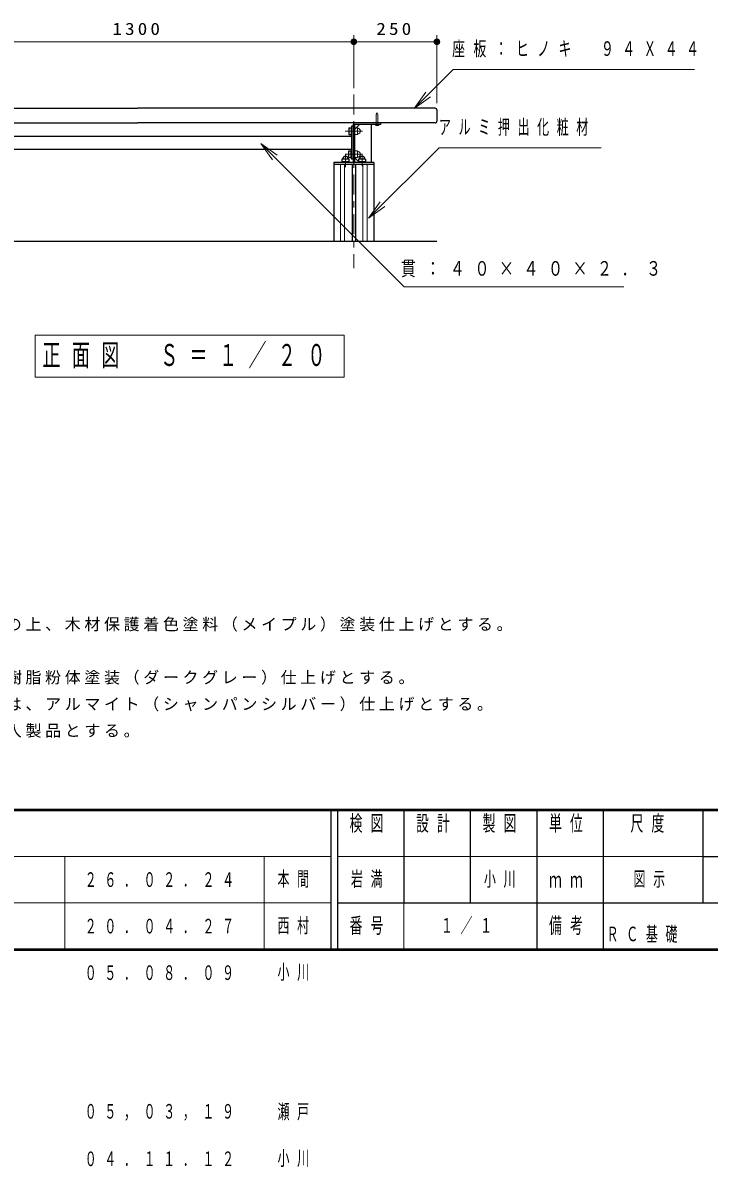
# Model space of a CAD drawing. Units: millimetres on the paper, scale 1:20. Extents: x -365 to 10, y -38 to 257.
# Drawn here: x -284.8 to -181.6, y -32.7 to 139.4 of the extents above; entities that cross this region are included whole.
import ezdxf

# ---------------------------------------------------------------- set-up
doc = ezdxf.new("R2010")
doc.units = ezdxf.units.MM
doc.linetypes.add('USER1', pattern=[4.5, 2.5, -2])
doc.linetypes.add('USER2', pattern=[6, 3, -1, 1, -1])
doc.layers.add('LY_1', color=7, linetype='Continuous', lineweight=25)
doc.layers.add('LY_2', color=7, linetype='Continuous', lineweight=13)
doc.styles.add('ＭＳ ゴシック', font='')
doc.styles.get('ＭＳ ゴシック').set_extended_font_data('MS Gothic')

# ---------------------------------------------------------------- blocks, each defined once
blk = doc.blocks.new('filled_dot')
at = {"color": 0, "linetype": 'Continuous', "lineweight": -2, "const_width": 1.25}
blk.add_lwpolyline([(-0.625, 0, 1), (0.625, 0, 1)], format="xyb", close=True, dxfattribs=at)

msp = doc.modelspace()

# ---------------------------------------------------------------- linework, layer by layer
at = {"layer": 'LY_1', "lineweight": 13}
for p, q in [((-300.027, 136.539), (-235.027, 136.539)), ((-235.027, 129.539), (-235.027, 137.539)), ((-235.027, 136.539), (-222.527, 136.539)), ((-222.527, 127.289), (-222.527, 137.539)), ((-225.942, 126.503), (-224.175, 128.978)), ((-225.942, 126.503), (-223.821, 128.625)), ((-223.468, 128.271), (-225.942, 126.503)), ((-249.009, 121.257), (-246.888, 119.136)), ((-249.009, 121.257), (-246.534, 119.489)), ((-247.241, 118.782), (-249.009, 121.257)), ((-237.027, 118.089), (-237.027, 106.539)), ((-236.412, 118.089), (-236.412, 106.539)), ((-233.643, 118.089), (-233.643, 106.539)), ((-233.027, 118.089), (-233.027, 106.539)), ((-232.808, 110), (-231.04, 112.475)), ((-232.808, 110), (-230.687, 112.121)), ((-230.333, 111.768), (-232.808, 110)), ((-236.467, 92.386), (-282.967, 92.386)), ((-282.967, 92.386), (-282.967, 86.086)), ((-236.467, 86.086), (-236.467, 92.386)), ((-282.967, 86.086), (-236.467, 86.086))]:
    msp.add_line(p, q, dxfattribs=at)
at = {"layer": 'LY_1', "linetype": 'USER2', "lineweight": 13}
for p, q in [((-235.027, 128.589), (-235.027, 102.464)), ((-233.728, 123.114), (-236.31, 123.114)), ((-233.728, 119.614), (-236.31, 119.614)), ((-236.277, 119.665), (-236.277, 117.686)), ((-233.777, 119.665), (-233.777, 117.826))]:
    msp.add_line(p, q, dxfattribs=at)
at = {"layer": 'LY_1'}
for p, q in [((-312.277, 126.539), (-267.527, 126.539)), ((-222.777, 126.539), (-267.527, 126.539)), ((-222.527, 126.289), (-222.527, 124.589)), ((-312.277, 124.339), (-267.527, 124.339)), ((-222.777, 124.339), (-267.527, 124.339)), ((-235.14, 124.114), (-235.14, 118.389)), ((-234.165, 124.114), (-234.915, 123.364)), ((-234.915, 124.114), (-234.915, 118.389)), ((-231.027, 124.114), (-234.915, 124.114)), ((-232.415, 124.114), (-232.415, 118.389)), ((-231.027, 124.339), (-231.027, 124.114)), ((-299.69, 122.364), (-235.365, 122.364)), ((-235.765, 123.614), (-235.415, 123.614)), ((-235.765, 123.614), (-235.765, 122.614)), ((-235.765, 122.614), (-235.415, 122.614)), ((-235.415, 123.639), (-235.365, 123.639)), ((-235.415, 123.639), (-235.415, 122.589)), ((-235.415, 122.589), (-235.365, 122.589)), ((-235.365, 123.864), (-235.365, 118.864)), ((-235.14, 123.864), (-235.365, 123.864)), ((-299.69, 120.364), (-235.365, 120.364)), ((-236.802, 118.889), (-236.802, 118.389)), ((-235.752, 118.889), (-236.802, 118.889)), ((-235.765, 119.114), (-235.765, 120.114)), ((-235.765, 120.114), (-235.415, 120.114)), ((-235.765, 119.114), (-235.415, 119.114)), ((-235.752, 118.889), (-235.752, 118.389)), ((-235.415, 119.089), (-235.415, 120.139)), ((-235.415, 120.139), (-235.365, 120.139)), ((-235.415, 119.089), (-235.365, 119.089)), ((-235.14, 118.864), (-235.365, 118.864)), ((-234.915, 119.139), (-234.165, 118.389)), ((-234.302, 118.889), (-234.302, 118.389)), ((-233.252, 118.889), (-234.302, 118.889)), ((-233.252, 118.889), (-233.252, 118.389)), ((-232.027, 118.389), (-238.027, 118.389)), ((-238.027, 118.389), (-238.027, 106.539)), ((-232.027, 118.089), (-238.027, 118.089)), ((-235.752, 118.489), (-236.802, 118.489)), ((-235.277, 118.089), (-235.277, 106.539)), ((-234.777, 118.089), (-234.777, 106.539)), ((-233.252, 118.489), (-234.302, 118.489)), ((-232.027, 118.389), (-232.027, 106.539)), ((-297.027, 106.539), (-222.527, 106.539))]:
    msp.add_line(p, q, dxfattribs=at)
at = {"layer": 'LY_1', "linetype": 'USER1', "lineweight": 13}
for p, q in [((-231.527, 125.864), (-231.652, 125.599)), ((-231.527, 125.864), (-231.402, 125.599)), ((-231.652, 125.599), (-231.652, 124.114)), ((-231.402, 125.599), (-231.402, 124.114)), ((-234.865, 123.639), (-234.915, 123.639)), ((-234.865, 122.589), (-234.915, 122.589)), ((-234.865, 123.639), (-234.865, 122.589)), ((-234.465, 123.614), (-234.865, 123.614)), ((-234.465, 122.614), (-234.865, 122.614)), ((-234.465, 123.614), (-234.465, 122.614)), ((-234.865, 120.139), (-234.915, 120.139)), ((-234.865, 119.089), (-234.915, 119.089)), ((-234.865, 119.089), (-234.865, 120.139)), ((-234.465, 120.114), (-234.865, 120.114)), ((-234.465, 119.114), (-234.865, 119.114)), ((-234.465, 119.114), (-234.465, 120.114))]:
    msp.add_line(p, q, dxfattribs=at)
at = {"layer": 'LY_1', "lineweight": 13}
for points in [[(-225.942, 126.503), (-220.055, 132.391), (-183.786, 132.391)], [(-249.009, 121.257), (-227.428, 99.676), (-194.428, 99.676)], [(-232.808, 110), (-222.201, 120.606), (-197.793, 120.606)]]:
    msp.add_lwpolyline(points, dxfattribs=at)
at = {"layer": 'LY_1'}
for centre, radius, start, end in [((-222.777, 126.289), 0.25, 0, 89.99998), ((-234.915, 124.114), 0.225, 90, 180), ((-231.527, 124.275), 0.343, 208.07248, 331.92752), ((-222.777, 124.589), 0.25, 270, 0.00001), ((-236.277, 118.889), 0.425, 360, 180), ((-233.777, 118.889), 0.425, 360, 180)]:
    msp.add_arc(centre, radius, start, end, dxfattribs=at)
at = {"layer": 'LY_1', "linetype": 'USER1', "lineweight": 13}
for centre in [(-234.465, 123.114), (-234.465, 119.614)]:
    msp.add_arc(centre, 0.425, 270, 90, dxfattribs=at)
at = {"layer": 'LY_2', "lineweight": 50}
for p, q in [((-365, 21), (0, 21)), ((-365, 0), (0, 0))]:
    msp.add_line(p, q, dxfattribs=at)
at = {"layer": 'LY_2', "color": 211, "lineweight": 25}
for p, q in [((-238.5, 21), (-238.5, 0)), ((-237.5, 21), (-237.5, 0)), ((-227.5, 21), (-227.5, 7)), ((-217.5, 21), (-217.5, 7)), ((-207.5, 21), (-207.5, 0)), ((-197.5, 21), (-197.5, 7)), ((-182.5, 21), (-182.5, 7)), ((-182.5, 14), (-70, 14)), ((-237.5, 7), (0, 7))]:
    msp.add_line(p, q, dxfattribs=at)
at = {"layer": 'LY_2'}
for p, q in [((-365, 14), (-238.5, 14)), ((-278.5, 14), (-278.5, 0)), ((-248.5, 14), (-248.5, 0)), ((-237.5, 14), (-182.5, 14)), ((-365, 7), (-238.5, 7)), ((-227.5, 7), (-227.5, 0))]:
    msp.add_line(p, q, dxfattribs=at)
at = {"layer": 'LY_2', "lineweight": 25}
msp.add_line((-197.5, 7), (-197.5, 0), dxfattribs=at)

# ---------------------------------------------------------------- block references
at = {"layer": 'LY_1', "lineweight": 13, "xscale": 0.4, "yscale": 0.4, "rotation": 180}
for p in [(-235.027, 136.539), (-222.527, 136.539)]:
    msp.add_blockref('filled_dot', p, dxfattribs=at)

# ---------------------------------------------------------------- texts
at = {"layer": 'LY_1', "style": 'ＭＳ ゴシック'}
for s, insert, char_height, attachment_point in [('\\T1.33;\\W1.15;1300', (-267.527, 137.539), 1.833, 8), ('\\T1.33;\\W1.15;250', (-228.777, 137.539), 1.833, 8), ('\\T1.64;\\W0.65;座板：ヒノキ\u3000９４Ｘ４４', (-220.234, 135.391), 2.199, 4), ('\\T1.64;\\W0.6;アルミ押出化粧材', (-222.21, 123.606), 2.199, 4), ('\\T1.64;\\W0.75;貫：４０×４０×２．３', (-227.938, 102.326), 2.199, 4), ('\\T1.64;\\W0.6;正面図\u3000Ｓ＝１／２０', (-259.717, 89.236), 3.299, 5), ('\\T1.23;木材は、ヒノキ（一等材）とし、カンナ・ペーパーがけの上、木材保護着色塗料（メイプル）塗装仕上げとする。', (-361.183, 47.82), 1.76, 7), ('\\T1.23;座フレームは、電気亜鉛メッキ処理の上、ポリエステル樹脂粉体塗装（ダークグレー）仕上げとする。', (-361.183, 39.82), 1.76, 7), ('\\T1.23;脚は、溶融亜鉛メッキ処理とする。\u3000アルミ押出化粧材は、アルマイト（シャンパンシルバー）仕上げとする。', (-361.183, 35.82), 1.76, 7), ('\\T1.23;本製品は、（一社）日本公園施設業協会賠償責任保険加入製品とする。', (-361.183, 31.82), 1.76, 7), ('\\T1.64;\\W0.6;２６．０２．２４', (-275.5, 10.5), 2.199, 4), ('\\T1.64;\\W0.6;本間', (-246.5, 10.5), 2.199, 4), ('\\T1.64;\\W0.6;岩満', (-232.5, 10.5), 2.199, 5), ('\\T1.64;\\W0.6;小川', (-212.5, 10.5), 2.199, 5), ('\\T1.64;\\W0.6;図示', (-190, 10.5), 2.199, 5), ('\\T1.64;\\W0.6;２０．０４．２７', (-275.5, 3.5), 2.199, 4), ('\\T1.64;\\W0.6;西村', (-246.5, 3.5), 2.199, 4), ('\\T1.64;\\W0.6;１／１', (-217.5, 3.5), 2.199, 5), ('\\T1.64;\\W0.6;ＲＣ基礎', (-197, 1), 2.199, 7), ('\\T1.64;\\W0.6;０５．０８．０９', (-275.5, -3.5), 2.199, 4), ('\\T1.64;\\W0.6;小川', (-246.5, -3.5), 2.199, 4), ('\\T1.64;\\W0.6;０５，０３，１９', (-275.5, -24.5), 2.199, 4), ('\\T1.64;\\W0.6;瀬戸', (-246.5, -24.5), 2.199, 4), ('\\T1.64;\\W0.6;０４．１１．１２', (-275.5, -31.5), 2.199, 4), ('\\T1.64;\\W0.6;小川', (-246.5, -31.5), 2.199, 4)]:
    msp.add_mtext(s, dxfattribs=dict(at, insert=insert, char_height=char_height, attachment_point=attachment_point))
at = {"layer": 'LY_2', "color": 4, "char_height": 2.346, "style": 'ＭＳ ゴシック'}
for s, insert, attachment_point in [('\\T1.64;\\W0.6;検図', (-232.5, 20.167), 2), ('\\T1.64;\\W0.6;設計', (-222.5, 20.167), 2), ('\\T1.64;\\W0.6;製図', (-212.5, 20.167), 2), ('\\T1.64;\\W0.6;単位', (-202.5, 20.167), 2), ('\\T1.64;\\W0.6;尺度', (-190.25, 20.167), 2), ('\\T1.64;\\W0.6;ｍｍ', (-202.5, 10.5), 5), ('\\T1.64;\\W0.6;番号', (-232.5, 3.5), 5), ('\\T1.64;\\W0.6;備考', (-202.5, 3.5), 5)]:
    msp.add_mtext(s, dxfattribs=dict(at, insert=insert, attachment_point=attachment_point))

doc.saveas('drawing.dxf')
